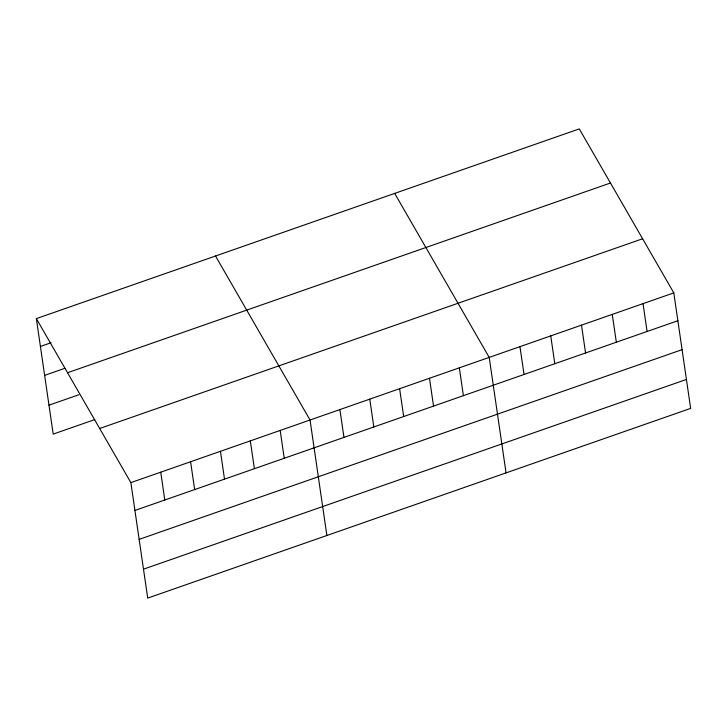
<?xml version="1.0" encoding="UTF-8"?>
<svg xmlns="http://www.w3.org/2000/svg" width="727" height="727" viewBox="0 0 727 727"><rect width="100%" height="100%" fill="white"/><g stroke="black" fill="none" stroke-linecap="round" stroke-linejoin="round"><path stroke-width="1.09" d="M36.35 318.617L579.283 128.897L673.802 292.89L690.65 408.383L147.717 598.103L130.869 482.619L36.35 318.617L53.198 434.11L94.792 419.579M40.412 346.452L51.072 342.726M44.629 375.377L64.894 368.298M67.538 372.742L610.471 183.013M48.982 405.184L78.843 394.752M99.681 428.494L642.613 238.774M130.869 482.619L673.802 292.89M134.931 510.445L677.864 320.725M139.148 539.379L682.08 349.651M143.492 569.177L686.433 379.449M394.688 193.4L489.207 357.393L506.056 472.886M215.519 256.013L310.038 420.006L326.886 535.499M643.031 303.641L647.094 331.476M612.27 314.391L616.332 342.226M581.5 325.142L585.562 352.977M550.739 335.892L554.801 363.727M519.969 346.643L524.031 374.478M459.346 367.835L463.399 395.661M429.484 378.267L433.537 406.102M399.623 388.7L403.685 416.535M369.761 399.132L373.823 426.967M339.9 409.574L343.962 437.4M280.177 430.439L284.239 458.274M250.315 440.871L254.377 468.706M220.454 451.313L224.516 479.148M190.592 461.745L194.654 489.58M160.731 472.177L164.793 500.012"/></g></svg>
